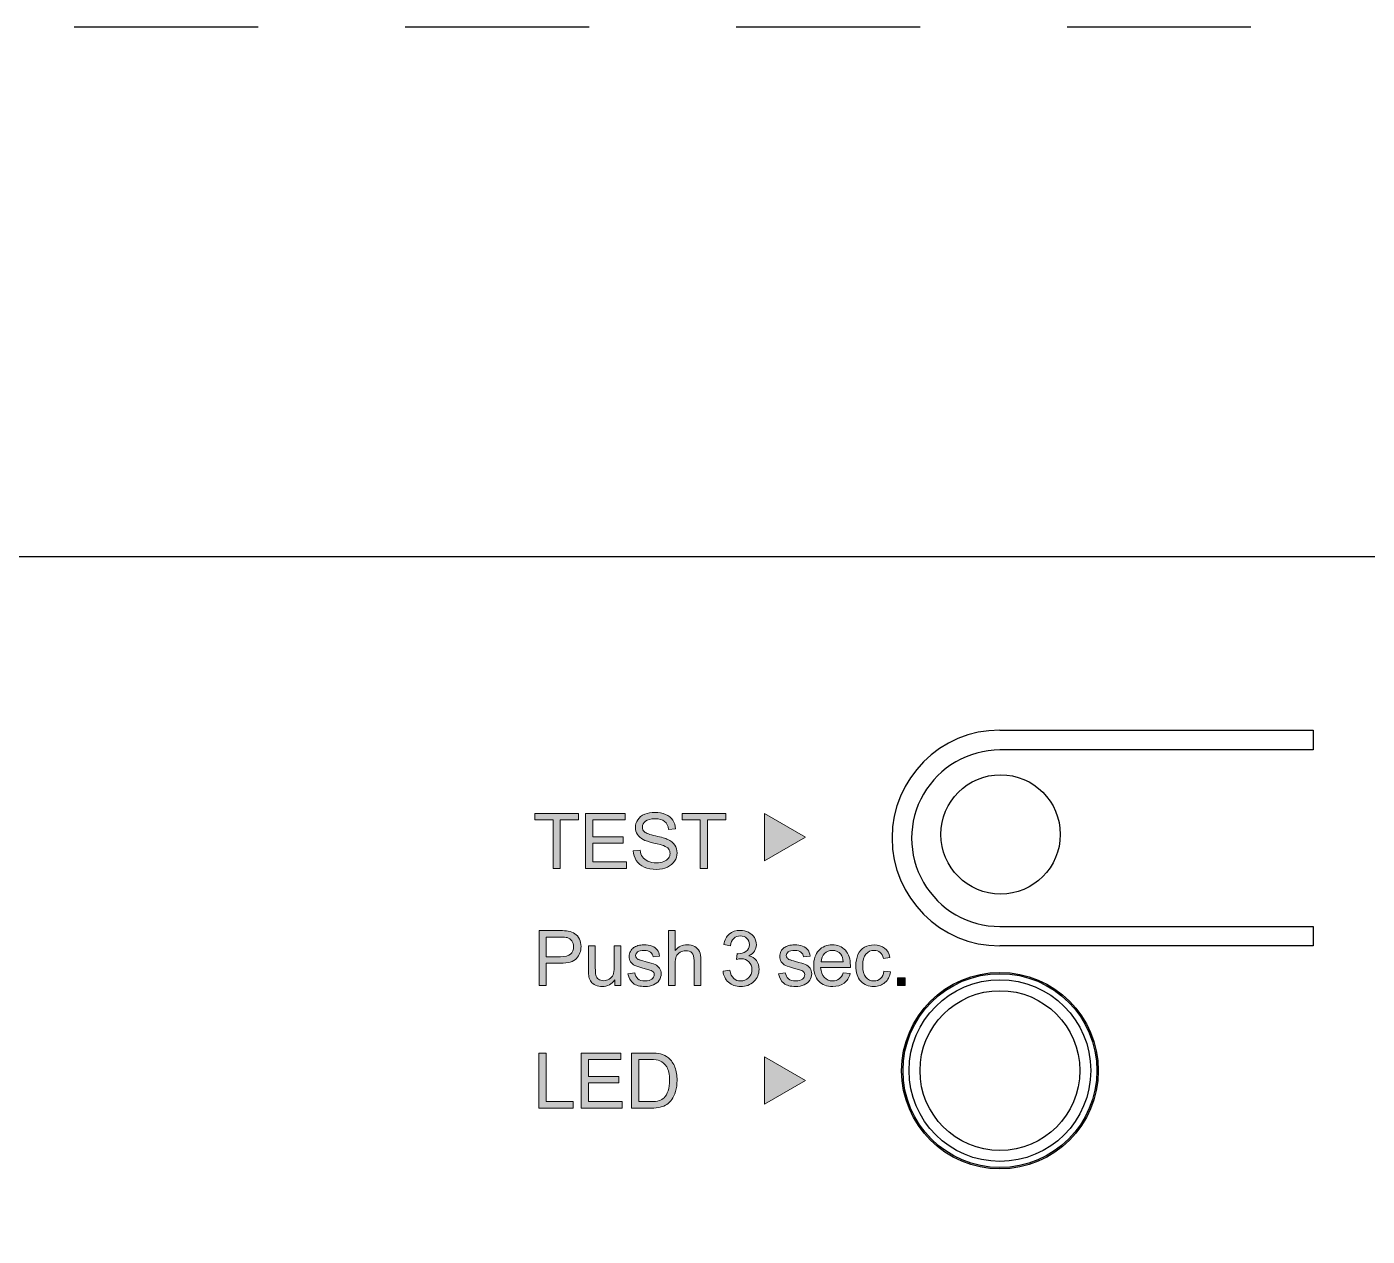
# Model space of a CAD drawing. Header units: millimetres. Extents: x -559267 to 14075, y 0 to 209897.
# Drawn here: x 922.48 to 936.15, y 142.46 to 154.8 of the extents above; entities that cross this region are included whole.
import ezdxf
from ezdxf.enums import TextEntityAlignment as Align

# ---------------------------------------------------------------- set-up
doc = ezdxf.new("R2010")
doc.units = ezdxf.units.MM
doc.linetypes.add('JIS_02_0.7', pattern=[1.35, 0.75, -0.6])
doc.layers.add('Enclosure', color=7, linetype='Continuous')
doc.layers.add('Serigraph', color=7, linetype='Continuous')
doc.layers.add('Таблицы', color=7, linetype='Continuous', lineweight=13)
doc.styles.get("Standard").update_dxf_attribs({"font": 'arial.ttf'})
doc.styles.add('Unecom', font='GOST2304A_0.ttf', dxfattribs={"height": 2.5})

# ---------------------------------------------------------------- blocks, each defined once
blk = doc.blocks.new('Dali Draiver1')
at = {"layer": 'Serigraph'}
h = blk.add_hatch(color=256, dxfattribs=at)
h.dxf.hatch_style = 2
h.paths.add_polyline_path([(28.778, 35.675), (28.778, 37.012), (28.279, 37.012), (28.279, 37.19), (29.48, 37.19), (29.48, 37.012), (28.978, 37.012), (28.978, 35.675)])
h = blk.add_hatch(color=256, dxfattribs=at)
h.dxf.hatch_style = 2
h.paths.add_polyline_path([(29.669, 35.675), (29.669, 37.19), (30.764, 37.19), (30.764, 37.012), (29.869, 37.012), (29.869, 36.548), (30.707, 36.548), (30.707, 36.37), (29.869, 36.37), (29.869, 35.854), (30.799, 35.854), (30.799, 35.675)])
h = blk.add_hatch(color=256, dxfattribs=at)
h.dxf.hatch_style = 2
edge = h.paths.add_edge_path()
edge.add_spline(control_points=[(30.987, 36.162), (30.987, 36.162), (31.176, 36.179), (31.176, 36.179), (31.185, 36.103), (31.206, 36.041), (31.238, 35.992), (31.271, 35.943), (31.322, 35.904), (31.391, 35.874), (31.46, 35.844), (31.537, 35.829), (31.623, 35.829), (31.7, 35.829), (31.767, 35.841), (31.826, 35.863), (31.884, 35.886), (31.928, 35.917), (31.957, 35.957), (31.985, 35.997), (31.999, 36.04), (31.999, 36.087), (31.999, 36.134), (31.986, 36.176), (31.958, 36.211), (31.931, 36.247), (31.885, 36.276), (31.822, 36.301), (31.781, 36.316), (31.691, 36.341), (31.552, 36.374), (31.413, 36.408), (31.315, 36.439), (31.259, 36.469), (31.187, 36.507), (31.133, 36.554), (31.098, 36.61), (31.062, 36.666), (31.045, 36.729), (31.045, 36.799), (31.045, 36.875), (31.066, 36.947), (31.11, 37.013), (31.153, 37.08), (31.216, 37.13), (31.3, 37.165), (31.383, 37.199), (31.476, 37.216), (31.578, 37.216), (31.69, 37.216), (31.789, 37.198), (31.875, 37.162), (31.961, 37.126), (32.027, 37.073), (32.073, 37.002), (32.119, 36.932), (32.144, 36.852), (32.147, 36.764), (32.147, 36.764), (31.955, 36.749), (31.955, 36.749), (31.945, 36.845), (31.91, 36.917), (31.85, 36.966), (31.791, 37.015), (31.703, 37.04), (31.586, 37.04), (31.465, 37.04), (31.377, 37.017), (31.321, 36.973), (31.266, 36.928), (31.238, 36.875), (31.238, 36.812), (31.238, 36.758), (31.257, 36.713), (31.297, 36.678), (31.335, 36.643), (31.436, 36.607), (31.599, 36.57), (31.762, 36.533), (31.874, 36.501), (31.934, 36.473), (32.023, 36.432), (32.088, 36.381), (32.13, 36.319), (32.172, 36.256), (32.193, 36.184), (32.193, 36.103), (32.193, 36.023), (32.17, 35.947), (32.124, 35.875), (32.077, 35.804), (32.011, 35.748), (31.925, 35.709), (31.838, 35.669), (31.741, 35.649), (31.633, 35.649), (31.495, 35.649), (31.381, 35.669), (31.288, 35.709), (31.195, 35.749), (31.123, 35.809), (31.07, 35.89), (31.017, 35.97), (30.989, 36.061), (30.987, 36.162)], knot_values=[0, 0, 0, 0, 1, 1, 1, 2, 2, 2, 3, 3, 3, 4, 4, 4, 5, 5, 5, 6, 6, 6, 7, 7, 7, 8, 8, 8, 9, 9, 9, 10, 10, 10, 11, 11, 11, 12, 12, 12, 13, 13, 13, 14, 14, 14, 15, 15, 15, 16, 16, 16, 17, 17, 17, 18, 18, 18, 19, 19, 19, 20, 20, 20, 21, 21, 21, 22, 22, 22, 23, 23, 23, 24, 24, 24, 25, 25, 25, 26, 26, 26, 27, 27, 27, 28, 28, 28, 29, 29, 29, 30, 30, 30, 31, 31, 31, 32, 32, 32, 33, 33, 33, 34, 34, 34, 35, 35, 35, 35], degree=3, periodic=0)
h = blk.add_hatch(color=256, dxfattribs=at)
h.dxf.hatch_style = 2
h.paths.add_polyline_path([(32.831, 35.675), (32.831, 37.012), (32.332, 37.012), (32.332, 37.19), (33.533, 37.19), (33.533, 37.012), (33.032, 37.012), (33.032, 35.675)])
for points in [[(34.598, 37.183), (35.727, 36.531), (34.598, 35.879)], [(34.598, 30.483), (35.727, 29.832), (34.598, 29.18)]]:
    blk.add_hatch(color=256, dxfattribs=at).paths.add_polyline_path(points)
h = blk.add_hatch(color=256, dxfattribs=at)
h.dxf.hatch_style = 2
edge = h.paths.add_edge_path()
edge.add_spline(control_points=[(28.393, 32.448), (28.393, 32.448), (28.393, 33.963), (28.393, 33.963), (28.393, 33.963), (28.964, 33.963), (28.964, 33.963), (29.065, 33.963), (29.142, 33.958), (29.195, 33.948), (29.269, 33.936), (29.332, 33.912), (29.382, 33.877), (29.432, 33.843), (29.473, 33.794), (29.504, 33.731), (29.534, 33.669), (29.549, 33.6), (29.549, 33.525), (29.549, 33.396), (29.508, 33.287), (29.426, 33.197), (29.344, 33.108), (29.196, 33.064), (28.982, 33.064), (28.982, 33.064), (28.593, 33.064), (28.593, 33.064), (28.593, 33.064), (28.593, 32.448), (28.593, 32.448), (28.593, 32.448), (28.393, 32.448), (28.393, 32.448)], knot_values=[0, 0, 0, 0, 1, 1, 1, 2, 2, 2, 3, 3, 3, 4, 4, 4, 5, 5, 5, 6, 6, 6, 7, 7, 7, 8, 8, 8, 9, 9, 9, 10, 10, 10, 11, 11, 11, 11], degree=3, periodic=0)
edge = h.paths.add_edge_path()
edge.add_spline(control_points=[(28.593, 33.243), (28.593, 33.243), (28.985, 33.243), (28.985, 33.243), (29.115, 33.243), (29.207, 33.267), (29.261, 33.315), (29.315, 33.363), (29.343, 33.431), (29.343, 33.518), (29.343, 33.582), (29.326, 33.636), (29.295, 33.681), (29.262, 33.726), (29.22, 33.756), (29.168, 33.771), (29.134, 33.78), (29.072, 33.784), (28.981, 33.784), (28.981, 33.784), (28.593, 33.784), (28.593, 33.784), (28.593, 33.784), (28.593, 33.243), (28.593, 33.243)], knot_values=[0, 0, 0, 0, 1, 1, 1, 2, 2, 2, 3, 3, 3, 4, 4, 4, 5, 5, 5, 6, 6, 6, 7, 7, 7, 8, 8, 8, 8], degree=3, periodic=0)
h = blk.add_hatch(color=256, dxfattribs=at)
h.dxf.hatch_style = 2
edge = h.paths.add_edge_path()
edge.add_spline(control_points=[(31.953, 32.448), (31.953, 32.448), (31.953, 33.963), (31.953, 33.963), (31.953, 33.963), (32.139, 33.963), (32.139, 33.963), (32.139, 33.963), (32.139, 33.419), (32.139, 33.419), (32.226, 33.52), (32.335, 33.57), (32.468, 33.57), (32.549, 33.57), (32.62, 33.554), (32.68, 33.522), (32.739, 33.49), (32.782, 33.446), (32.808, 33.389), (32.834, 33.333), (32.847, 33.251), (32.847, 33.143), (32.847, 33.143), (32.847, 32.448), (32.847, 32.448), (32.847, 32.448), (32.661, 32.448), (32.661, 32.448), (32.661, 32.448), (32.661, 33.143), (32.661, 33.143), (32.661, 33.236), (32.641, 33.304), (32.6, 33.346), (32.56, 33.389), (32.503, 33.41), (32.429, 33.41), (32.374, 33.41), (32.323, 33.395), (32.274, 33.367), (32.225, 33.338), (32.191, 33.3), (32.17, 33.251), (32.149, 33.202), (32.139, 33.134), (32.139, 33.048), (32.139, 33.048), (32.139, 32.448), (32.139, 32.448), (32.139, 32.448), (31.953, 32.448), (31.953, 32.448)], knot_values=[0, 0, 0, 0, 1, 1, 1, 2, 2, 2, 3, 3, 3, 4, 4, 4, 5, 5, 5, 6, 6, 6, 7, 7, 7, 8, 8, 8, 9, 9, 9, 10, 10, 10, 11, 11, 11, 12, 12, 12, 13, 13, 13, 14, 14, 14, 15, 15, 15, 16, 16, 16, 17, 17, 17, 17], degree=3, periodic=0)
h = blk.add_hatch(color=256, dxfattribs=at)
h.dxf.hatch_style = 2
edge = h.paths.add_edge_path()
edge.add_spline(control_points=[(33.456, 32.848), (33.456, 32.848), (33.642, 32.873), (33.642, 32.873), (33.663, 32.767), (33.699, 32.691), (33.751, 32.645), (33.802, 32.598), (33.865, 32.575), (33.938, 32.575), (34.026, 32.575), (34.1, 32.605), (34.16, 32.666), (34.22, 32.726), (34.251, 32.802), (34.251, 32.891), (34.251, 32.977), (34.223, 33.047), (34.167, 33.102), (34.111, 33.158), (34.04, 33.186), (33.954, 33.186), (33.919, 33.186), (33.875, 33.179), (33.823, 33.165), (33.823, 33.165), (33.843, 33.328), (33.843, 33.328), (33.856, 33.327), (33.866, 33.326), (33.873, 33.326), (33.953, 33.326), (34.024, 33.347), (34.087, 33.388), (34.151, 33.43), (34.182, 33.493), (34.182, 33.579), (34.182, 33.648), (34.159, 33.704), (34.113, 33.749), (34.067, 33.794), (34.007, 33.816), (33.934, 33.816), (33.862, 33.816), (33.802, 33.793), (33.753, 33.748), (33.705, 33.702), (33.674, 33.634), (33.66, 33.543), (33.66, 33.543), (33.474, 33.576), (33.474, 33.576), (33.497, 33.701), (33.549, 33.798), (33.629, 33.866), (33.71, 33.935), (33.81, 33.969), (33.93, 33.969), (34.013, 33.969), (34.089, 33.951), (34.159, 33.916), (34.228, 33.88), (34.281, 33.832), (34.318, 33.771), (34.355, 33.709), (34.374, 33.644), (34.374, 33.575), (34.374, 33.51), (34.356, 33.45), (34.321, 33.397), (34.286, 33.343), (34.234, 33.3), (34.165, 33.268), (34.254, 33.248), (34.324, 33.205), (34.374, 33.14), (34.423, 33.075), (34.448, 32.993), (34.448, 32.895), (34.448, 32.763), (34.4, 32.651), (34.303, 32.559), (34.207, 32.467), (34.085, 32.421), (33.937, 32.421), (33.804, 32.421), (33.694, 32.46), (33.606, 32.54), (33.518, 32.619), (33.468, 32.722), (33.456, 32.848)], knot_values=[0, 0, 0, 0, 1, 1, 1, 2, 2, 2, 3, 3, 3, 4, 4, 4, 5, 5, 5, 6, 6, 6, 7, 7, 7, 8, 8, 8, 9, 9, 9, 10, 10, 10, 11, 11, 11, 12, 12, 12, 13, 13, 13, 14, 14, 14, 15, 15, 15, 16, 16, 16, 17, 17, 17, 18, 18, 18, 19, 19, 19, 20, 20, 20, 21, 21, 21, 22, 22, 22, 23, 23, 23, 24, 24, 24, 25, 25, 25, 26, 26, 26, 27, 27, 27, 28, 28, 28, 29, 29, 29, 30, 30, 30, 30], degree=3, periodic=0)
h = blk.add_hatch(color=256, dxfattribs=at)
h.dxf.hatch_style = 2
edge = h.paths.add_edge_path()
edge.add_spline(control_points=[(30.841, 32.775), (30.841, 32.775), (31.025, 32.804), (31.025, 32.804), (31.036, 32.731), (31.064, 32.674), (31.112, 32.635), (31.159, 32.596), (31.225, 32.576), (31.309, 32.576), (31.395, 32.576), (31.458, 32.593), (31.5, 32.628), (31.541, 32.663), (31.562, 32.704), (31.562, 32.751), (31.562, 32.793), (31.543, 32.826), (31.507, 32.85), (31.481, 32.866), (31.418, 32.887), (31.317, 32.913), (31.18, 32.947), (31.086, 32.977), (31.033, 33.002), (30.98, 33.027), (30.94, 33.062), (30.913, 33.106), (30.886, 33.151), (30.872, 33.2), (30.872, 33.254), (30.872, 33.303), (30.883, 33.348), (30.906, 33.39), (30.928, 33.431), (30.959, 33.466), (30.997, 33.494), (31.026, 33.515), (31.066, 33.533), (31.116, 33.548), (31.165, 33.563), (31.219, 33.57), (31.276, 33.57), (31.362, 33.57), (31.438, 33.558), (31.503, 33.533), (31.569, 33.508), (31.616, 33.474), (31.647, 33.432), (31.678, 33.39), (31.7, 33.333), (31.711, 33.262), (31.711, 33.262), (31.53, 33.237), (31.53, 33.237), (31.521, 33.294), (31.497, 33.338), (31.458, 33.37), (31.418, 33.401), (31.362, 33.417), (31.29, 33.417), (31.204, 33.417), (31.143, 33.403), (31.107, 33.375), (31.07, 33.347), (31.052, 33.313), (31.052, 33.276), (31.052, 33.251), (31.06, 33.23), (31.075, 33.21), (31.09, 33.19), (31.114, 33.174), (31.146, 33.161), (31.165, 33.154), (31.22, 33.138), (31.31, 33.113), (31.442, 33.078), (31.534, 33.049), (31.586, 33.027), (31.638, 33.004), (31.679, 32.972), (31.708, 32.929), (31.738, 32.887), (31.753, 32.834), (31.753, 32.77), (31.753, 32.708), (31.735, 32.65), (31.699, 32.595), (31.662, 32.54), (31.61, 32.498), (31.542, 32.468), (31.474, 32.438), (31.397, 32.423), (31.31, 32.423), (31.168, 32.423), (31.059, 32.453), (30.984, 32.512), (30.909, 32.571), (30.862, 32.659), (30.841, 32.775)], knot_values=[0, 0, 0, 0, 1, 1, 1, 2, 2, 2, 3, 3, 3, 4, 4, 4, 5, 5, 5, 6, 6, 6, 7, 7, 7, 8, 8, 8, 9, 9, 9, 10, 10, 10, 11, 11, 11, 12, 12, 12, 13, 13, 13, 14, 14, 14, 15, 15, 15, 16, 16, 16, 17, 17, 17, 18, 18, 18, 19, 19, 19, 20, 20, 20, 21, 21, 21, 22, 22, 22, 23, 23, 23, 24, 24, 24, 25, 25, 25, 26, 26, 26, 27, 27, 27, 28, 28, 28, 29, 29, 29, 30, 30, 30, 31, 31, 31, 32, 32, 32, 33, 33, 33, 33], degree=3, periodic=0)
h = blk.add_hatch(color=256, dxfattribs=at)
h.dxf.hatch_style = 2
edge = h.paths.add_edge_path()
edge.add_spline(control_points=[(34.986, 32.775), (34.986, 32.775), (35.17, 32.804), (35.17, 32.804), (35.18, 32.731), (35.209, 32.674), (35.256, 32.635), (35.303, 32.596), (35.369, 32.576), (35.454, 32.576), (35.539, 32.576), (35.603, 32.593), (35.644, 32.628), (35.685, 32.663), (35.706, 32.704), (35.706, 32.751), (35.706, 32.793), (35.688, 32.826), (35.651, 32.85), (35.626, 32.866), (35.562, 32.887), (35.461, 32.913), (35.325, 32.947), (35.23, 32.977), (35.178, 33.002), (35.125, 33.027), (35.085, 33.062), (35.058, 33.106), (35.03, 33.151), (35.017, 33.2), (35.017, 33.254), (35.017, 33.303), (35.028, 33.348), (35.05, 33.39), (35.073, 33.431), (35.103, 33.466), (35.142, 33.494), (35.171, 33.515), (35.21, 33.533), (35.26, 33.548), (35.31, 33.563), (35.364, 33.57), (35.421, 33.57), (35.507, 33.57), (35.583, 33.558), (35.648, 33.533), (35.713, 33.508), (35.761, 33.474), (35.792, 33.432), (35.823, 33.39), (35.844, 33.333), (35.856, 33.262), (35.856, 33.262), (35.674, 33.237), (35.674, 33.237), (35.666, 33.294), (35.642, 33.338), (35.602, 33.37), (35.562, 33.401), (35.507, 33.417), (35.434, 33.417), (35.349, 33.417), (35.288, 33.403), (35.251, 33.375), (35.215, 33.347), (35.197, 33.313), (35.197, 33.276), (35.197, 33.251), (35.204, 33.23), (35.219, 33.21), (35.234, 33.19), (35.258, 33.174), (35.291, 33.161), (35.309, 33.154), (35.364, 33.138), (35.455, 33.113), (35.587, 33.078), (35.678, 33.049), (35.73, 33.027), (35.782, 33.004), (35.823, 32.972), (35.853, 32.929), (35.882, 32.887), (35.897, 32.834), (35.897, 32.77), (35.897, 32.708), (35.879, 32.65), (35.843, 32.595), (35.807, 32.54), (35.755, 32.498), (35.686, 32.468), (35.618, 32.438), (35.541, 32.423), (35.455, 32.423), (35.312, 32.423), (35.203, 32.453), (35.129, 32.512), (35.054, 32.571), (35.006, 32.659), (34.986, 32.775)], knot_values=[0, 0, 0, 0, 1, 1, 1, 2, 2, 2, 3, 3, 3, 4, 4, 4, 5, 5, 5, 6, 6, 6, 7, 7, 7, 8, 8, 8, 9, 9, 9, 10, 10, 10, 11, 11, 11, 12, 12, 12, 13, 13, 13, 14, 14, 14, 15, 15, 15, 16, 16, 16, 17, 17, 17, 18, 18, 18, 19, 19, 19, 20, 20, 20, 21, 21, 21, 22, 22, 22, 23, 23, 23, 24, 24, 24, 25, 25, 25, 26, 26, 26, 27, 27, 27, 28, 28, 28, 29, 29, 29, 30, 30, 30, 31, 31, 31, 32, 32, 32, 33, 33, 33, 33], degree=3, periodic=0)
h = blk.add_hatch(color=256, dxfattribs=at)
h.dxf.hatch_style = 2
edge = h.paths.add_edge_path()
edge.add_spline(control_points=[(36.764, 32.801), (36.764, 32.801), (36.956, 32.777), (36.956, 32.777), (36.926, 32.665), (36.87, 32.578), (36.788, 32.516), (36.706, 32.454), (36.601, 32.423), (36.474, 32.423), (36.313, 32.423), (36.186, 32.472), (36.092, 32.571), (35.998, 32.67), (35.951, 32.809), (35.951, 32.987), (35.951, 33.172), (35.998, 33.315), (36.093, 33.417), (36.188, 33.519), (36.312, 33.57), (36.463, 33.57), (36.61, 33.57), (36.73, 33.52), (36.823, 33.42), (36.916, 33.32), (36.962, 33.18), (36.962, 32.999), (36.962, 32.988), (36.962, 32.971), (36.961, 32.949), (36.961, 32.949), (36.143, 32.949), (36.143, 32.949), (36.15, 32.828), (36.184, 32.736), (36.245, 32.672), (36.307, 32.608), (36.383, 32.576), (36.475, 32.576), (36.543, 32.576), (36.601, 32.594), (36.649, 32.63), (36.698, 32.665), (36.736, 32.723), (36.764, 32.801)], knot_values=[0, 0, 0, 0, 1, 1, 1, 2, 2, 2, 3, 3, 3, 4, 4, 4, 5, 5, 5, 6, 6, 6, 7, 7, 7, 8, 8, 8, 9, 9, 9, 10, 10, 10, 11, 11, 11, 12, 12, 12, 13, 13, 13, 14, 14, 14, 15, 15, 15, 15], degree=3, periodic=0)
edge = h.paths.add_edge_path()
edge.add_spline(control_points=[(36.153, 33.102), (36.153, 33.102), (36.766, 33.102), (36.766, 33.102), (36.758, 33.194), (36.734, 33.264), (36.696, 33.31), (36.637, 33.381), (36.56, 33.417), (36.465, 33.417), (36.38, 33.417), (36.308, 33.389), (36.25, 33.331), (36.191, 33.274), (36.159, 33.198), (36.153, 33.102)], knot_values=[0, 0, 0, 0, 1, 1, 1, 2, 2, 2, 3, 3, 3, 4, 4, 4, 5, 5, 5, 5], degree=3, periodic=0)
h = blk.add_hatch(color=256, dxfattribs=at)
h.dxf.hatch_style = 2
edge = h.paths.add_edge_path()
edge.add_spline(control_points=[(37.885, 32.85), (37.885, 32.85), (38.068, 32.826), (38.068, 32.826), (38.048, 32.7), (37.996, 32.601), (37.914, 32.53), (37.832, 32.459), (37.731, 32.423), (37.611, 32.423), (37.461, 32.423), (37.34, 32.472), (37.249, 32.57), (37.157, 32.668), (37.112, 32.809), (37.112, 32.992), (37.112, 33.111), (37.131, 33.215), (37.171, 33.303), (37.21, 33.392), (37.269, 33.459), (37.35, 33.503), (37.43, 33.548), (37.518, 33.57), (37.612, 33.57), (37.731, 33.57), (37.829, 33.54), (37.904, 33.48), (37.98, 33.419), (38.029, 33.334), (38.05, 33.223), (38.05, 33.223), (37.869, 33.195), (37.869, 33.195), (37.852, 33.269), (37.821, 33.324), (37.778, 33.361), (37.734, 33.399), (37.681, 33.417), (37.619, 33.417), (37.525, 33.417), (37.449, 33.383), (37.391, 33.317), (37.332, 33.249), (37.303, 33.143), (37.303, 32.998), (37.303, 32.85), (37.331, 32.743), (37.388, 32.676), (37.444, 32.609), (37.518, 32.576), (37.609, 32.576), (37.682, 32.576), (37.743, 32.598), (37.792, 32.643), (37.841, 32.688), (37.872, 32.757), (37.885, 32.85)], knot_values=[0, 0, 0, 0, 1, 1, 1, 2, 2, 2, 3, 3, 3, 4, 4, 4, 5, 5, 5, 6, 6, 6, 7, 7, 7, 8, 8, 8, 9, 9, 9, 10, 10, 10, 11, 11, 11, 12, 12, 12, 13, 13, 13, 14, 14, 14, 15, 15, 15, 16, 16, 16, 17, 17, 17, 18, 18, 18, 19, 19, 19, 19], degree=3, periodic=0)
h = blk.add_hatch(color=256, dxfattribs=at)
h.dxf.hatch_style = 2
edge = h.paths.add_edge_path()
edge.add_spline(control_points=[(30.479, 32.448), (30.479, 32.448), (30.479, 32.609), (30.479, 32.609), (30.394, 32.485), (30.278, 32.423), (30.131, 32.423), (30.066, 32.423), (30.005, 32.435), (29.95, 32.46), (29.893, 32.485), (29.851, 32.516), (29.824, 32.554), (29.797, 32.591), (29.778, 32.637), (29.767, 32.692), (29.759, 32.728), (29.756, 32.786), (29.756, 32.865), (29.756, 32.865), (29.756, 33.545), (29.756, 33.545), (29.756, 33.545), (29.942, 33.545), (29.942, 33.545), (29.942, 33.545), (29.942, 32.937), (29.942, 32.937), (29.942, 32.839), (29.946, 32.774), (29.953, 32.74), (29.965, 32.691), (29.99, 32.653), (30.028, 32.625), (30.065, 32.597), (30.112, 32.583), (30.168, 32.583), (30.224, 32.583), (30.276, 32.597), (30.325, 32.626), (30.374, 32.654), (30.409, 32.693), (30.429, 32.743), (30.449, 32.792), (30.46, 32.864), (30.46, 32.957), (30.46, 32.957), (30.46, 33.545), (30.46, 33.545), (30.46, 33.545), (30.646, 33.545), (30.646, 33.545), (30.646, 33.545), (30.646, 32.448), (30.646, 32.448), (30.646, 32.448), (30.479, 32.448), (30.479, 32.448)], knot_values=[0, 0, 0, 0, 1, 1, 1, 2, 2, 2, 3, 3, 3, 4, 4, 4, 5, 5, 5, 6, 6, 6, 7, 7, 7, 8, 8, 8, 9, 9, 9, 10, 10, 10, 11, 11, 11, 12, 12, 12, 13, 13, 13, 14, 14, 14, 15, 15, 15, 16, 16, 16, 17, 17, 17, 18, 18, 18, 19, 19, 19, 19], degree=3, periodic=0)
h = blk.add_hatch(color=256, dxfattribs=at)
h.dxf.hatch_style = 2
h.paths.add_polyline_path([(38.259, 32.448), (38.259, 32.66), (38.47, 32.66), (38.47, 32.448)])
h = blk.add_hatch(color=256, dxfattribs=at)
h.dxf.hatch_style = 2
h.paths.add_polyline_path([(28.384, 29.075), (28.384, 30.59), (28.585, 30.59), (28.585, 29.254), (29.331, 29.254), (29.331, 29.075)])
h = blk.add_hatch(color=256, dxfattribs=at)
h.dxf.hatch_style = 2
h.paths.add_polyline_path([(29.553, 29.075), (29.553, 30.59), (30.648, 30.59), (30.648, 30.412), (29.753, 30.412), (29.753, 29.947), (30.591, 29.947), (30.591, 29.77), (29.753, 29.77), (29.753, 29.254), (30.683, 29.254), (30.683, 29.075)])
h = blk.add_hatch(color=256, dxfattribs=at)
h.dxf.hatch_style = 2
edge = h.paths.add_edge_path()
edge.add_spline(control_points=[(30.939, 29.075), (30.939, 29.075), (30.939, 30.59), (30.939, 30.59), (30.939, 30.59), (31.461, 30.59), (31.461, 30.59), (31.579, 30.59), (31.669, 30.583), (31.731, 30.569), (31.818, 30.549), (31.892, 30.512), (31.953, 30.46), (32.033, 30.393), (32.093, 30.306), (32.132, 30.201), (32.172, 30.096), (32.192, 29.976), (32.192, 29.841), (32.192, 29.726), (32.178, 29.624), (32.151, 29.535), (32.125, 29.446), (32.09, 29.373), (32.048, 29.314), (32.006, 29.256), (31.96, 29.21), (31.91, 29.177), (31.86, 29.144), (31.8, 29.118), (31.729, 29.101), (31.659, 29.084), (31.577, 29.075), (31.486, 29.075), (31.486, 29.075), (30.939, 29.075), (30.939, 29.075)], knot_values=[0, 0, 0, 0, 1, 1, 1, 2, 2, 2, 3, 3, 3, 4, 4, 4, 5, 5, 5, 6, 6, 6, 7, 7, 7, 8, 8, 8, 9, 9, 9, 10, 10, 10, 11, 11, 11, 12, 12, 12, 12], degree=3, periodic=0)
edge = h.paths.add_edge_path()
edge.add_spline(control_points=[(31.14, 29.254), (31.14, 29.254), (31.463, 29.254), (31.463, 29.254), (31.563, 29.254), (31.642, 29.263), (31.698, 29.282), (31.755, 29.3), (31.8, 29.327), (31.834, 29.36), (31.882, 29.408), (31.919, 29.472), (31.945, 29.552), (31.972, 29.632), (31.985, 29.73), (31.985, 29.844), (31.985, 30.003), (31.959, 30.124), (31.907, 30.209), (31.855, 30.295), (31.792, 30.352), (31.717, 30.38), (31.664, 30.401), (31.577, 30.412), (31.458, 30.412), (31.458, 30.412), (31.14, 30.412), (31.14, 30.412), (31.14, 30.412), (31.14, 29.254), (31.14, 29.254)], knot_values=[0, 0, 0, 0, 1, 1, 1, 2, 2, 2, 3, 3, 3, 4, 4, 4, 5, 5, 5, 6, 6, 6, 7, 7, 7, 8, 8, 8, 9, 9, 9, 10, 10, 10, 10], degree=3, periodic=0)
at = {"layer": 'Enclosure'}
blk.add_line((72.3, 44.253), (-72.3, 44.253), dxfattribs=at)
at = {"layer": 'Enclosure', "color": 7, "linetype": 'Continuous'}
for p, q in [((41.078, 39.482), (49.702, 39.482)), ((49.702, 39.482), (49.701, 38.935)), ((49.701, 38.935), (41.078, 38.935)), ((41.078, 34.075), (49.695, 34.075)), ((49.695, 34.075), (49.695, 33.541)), ((49.695, 33.541), (41.078, 33.541))]:
    blk.add_line(p, q, dxfattribs=at)
for centre, radius in [((41.095, 36.61), 1.643), ((41.078, 30.106), 2.706), ((41.078, 30.108), 2.668), ((41.078, 30.108), 2.5), ((41.078, 30.108), 2.2)]:
    blk.add_circle(centre, radius, dxfattribs=at)
for centre, radius, start, end in [((41.078, 36.512), 2.97, 90.0068, 269.9932), ((41.078, 36.505), 2.43, 89.9945, 270.0055)]:
    blk.add_arc(centre, radius, start, end, dxfattribs=at)
at = {"layer": 'Serigraph', "lineweight": 0}
for p, q in [((28.279, 37.012), (28.279, 37.19)), ((28.279, 37.19), (29.48, 37.19)), ((28.778, 37.012), (28.279, 37.012)), ((28.778, 35.675), (28.778, 37.012)), ((29.48, 37.012), (28.978, 37.012)), ((28.978, 37.012), (28.978, 35.675)), ((29.48, 37.19), (29.48, 37.012)), ((29.669, 35.675), (29.669, 37.19)), ((29.669, 37.19), (30.764, 37.19)), ((30.764, 37.012), (29.869, 37.012)), ((29.869, 37.012), (29.869, 36.548)), ((30.764, 37.19), (30.764, 37.012)), ((32.332, 37.012), (32.332, 37.19)), ((32.332, 37.19), (33.533, 37.19)), ((32.831, 37.012), (32.332, 37.012)), ((32.831, 35.675), (32.831, 37.012)), ((33.533, 37.012), (33.032, 37.012)), ((33.032, 37.012), (33.032, 35.675)), ((33.533, 37.19), (33.533, 37.012)), ((34.598, 37.183), (35.727, 36.531)), ((34.598, 35.879), (34.598, 37.183)), ((29.869, 36.548), (30.707, 36.548)), ((30.707, 36.548), (30.707, 36.37)), ((35.727, 36.531), (34.598, 35.879)), ((30.707, 36.37), (29.869, 36.37)), ((29.869, 36.37), (29.869, 35.854)), ((29.869, 35.854), (30.799, 35.854)), ((30.799, 35.854), (30.799, 35.675)), ((28.978, 35.675), (28.778, 35.675)), ((30.799, 35.675), (29.669, 35.675)), ((33.032, 35.675), (32.831, 35.675)), ((38.259, 32.448), (38.259, 32.66)), ((38.259, 32.66), (38.47, 32.66)), ((38.47, 32.66), (38.47, 32.448)), ((38.47, 32.448), (38.259, 32.448)), ((28.384, 29.075), (28.384, 30.59)), ((28.384, 30.59), (28.585, 30.59)), ((28.585, 30.59), (28.585, 29.254)), ((29.553, 29.075), (29.553, 30.59)), ((29.553, 30.59), (30.648, 30.59)), ((30.648, 30.412), (29.753, 30.412)), ((29.753, 30.412), (29.753, 29.947)), ((30.648, 30.59), (30.648, 30.412)), ((34.598, 30.483), (35.727, 29.832)), ((34.598, 29.18), (34.598, 30.483)), ((29.753, 29.947), (30.591, 29.947)), ((30.591, 29.947), (30.591, 29.77)), ((30.591, 29.77), (29.753, 29.77)), ((29.753, 29.77), (29.753, 29.254)), ((35.727, 29.832), (34.598, 29.18)), ((28.585, 29.254), (29.331, 29.254)), ((29.331, 29.254), (29.331, 29.075)), ((29.753, 29.254), (30.683, 29.254)), ((30.683, 29.254), (30.683, 29.075)), ((29.331, 29.075), (28.384, 29.075)), ((30.683, 29.075), (29.553, 29.075))]:
    blk.add_line(p, q, dxfattribs=at)
for points, knots in [([(31.098, 36.61), (31.062, 36.666), (31.045, 36.729), (31.045, 36.799), (31.045, 36.875), (31.066, 36.947), (31.11, 37.013)], [12, 12, 12, 12, 13, 13, 13, 14, 14, 14, 14]), ([(31.321, 36.973), (31.266, 36.928), (31.238, 36.875), (31.238, 36.812), (31.238, 36.758), (31.257, 36.713), (31.297, 36.678)], [23, 23, 23, 23, 24, 24, 24, 25, 25, 25, 25]), ([(31.3, 37.165), (31.383, 37.199), (31.476, 37.216), (31.578, 37.216), (31.69, 37.216), (31.789, 37.198), (31.875, 37.162)], [15, 15, 15, 15, 16, 16, 16, 17, 17, 17, 17]), ([(31.85, 36.966), (31.791, 37.015), (31.703, 37.04), (31.586, 37.04), (31.465, 37.04), (31.377, 37.017), (31.321, 36.973)], [21, 21, 21, 21, 22, 22, 22, 23, 23, 23, 23]), ([(31.957, 35.957), (31.985, 35.997), (31.999, 36.04), (31.999, 36.087), (31.999, 36.134), (31.986, 36.176), (31.958, 36.211)], [6, 6, 6, 6, 7, 7, 7, 8, 8, 8, 8]), ([(32.13, 36.319), (32.172, 36.256), (32.193, 36.184), (32.193, 36.103), (32.193, 36.023), (32.17, 35.947), (32.124, 35.875)], [28, 28, 28, 28, 29, 29, 29, 30, 30, 30, 30]), ([(31.391, 35.874), (31.46, 35.844), (31.537, 35.829), (31.623, 35.829), (31.7, 35.829), (31.767, 35.841), (31.826, 35.863)], [3, 3, 3, 3, 4, 4, 4, 5, 5, 5, 5]), ([(31.925, 35.709), (31.838, 35.669), (31.741, 35.649), (31.633, 35.649), (31.495, 35.649), (31.381, 35.669), (31.288, 35.709)], [31, 31, 31, 31, 32, 32, 32, 33, 33, 33, 33]), ([(33.629, 33.866), (33.71, 33.935), (33.81, 33.969), (33.93, 33.969), (34.013, 33.969), (34.089, 33.951), (34.159, 33.916)], [18, 18, 18, 18, 19, 19, 19, 20, 20, 20, 20]), ([(29.261, 33.315), (29.315, 33.363), (29.343, 33.431), (29.343, 33.518), (29.343, 33.582), (29.326, 33.636), (29.295, 33.681)], [2, 2, 2, 2, 3, 3, 3, 4, 4, 4, 4]), ([(29.504, 33.731), (29.534, 33.669), (29.549, 33.6), (29.549, 33.525), (29.549, 33.396), (29.508, 33.287), (29.426, 33.197)], [5, 5, 5, 5, 6, 6, 6, 7, 7, 7, 7]), ([(31.116, 33.548), (31.165, 33.563), (31.219, 33.57), (31.276, 33.57), (31.362, 33.57), (31.438, 33.558), (31.503, 33.533)], [13, 13, 13, 13, 14, 14, 14, 15, 15, 15, 15]), ([(32.139, 33.419), (32.226, 33.52), (32.335, 33.57), (32.468, 33.57), (32.549, 33.57), (32.62, 33.554), (32.68, 33.522)], [3, 3, 3, 3, 4, 4, 4, 5, 5, 5, 5]), ([(34.113, 33.749), (34.067, 33.794), (34.007, 33.816), (33.934, 33.816), (33.862, 33.816), (33.802, 33.793), (33.753, 33.748)], [13, 13, 13, 13, 14, 14, 14, 15, 15, 15, 15]), ([(34.087, 33.388), (34.151, 33.43), (34.182, 33.493), (34.182, 33.579), (34.182, 33.648), (34.159, 33.704), (34.113, 33.749)], [11, 11, 11, 11, 12, 12, 12, 13, 13, 13, 13]), ([(34.318, 33.771), (34.355, 33.709), (34.374, 33.644), (34.374, 33.575), (34.374, 33.51), (34.356, 33.45), (34.321, 33.397), (34.286, 33.343), (34.234, 33.3), (34.165, 33.268)], [21, 21, 21, 21, 22, 22, 22, 23, 23, 23, 24, 24, 24, 24]), ([(35.26, 33.548), (35.31, 33.563), (35.364, 33.57), (35.421, 33.57), (35.507, 33.57), (35.583, 33.558), (35.648, 33.533)], [13, 13, 13, 13, 14, 14, 14, 15, 15, 15, 15]), ([(36.092, 32.571), (35.998, 32.67), (35.951, 32.809), (35.951, 32.987), (35.951, 33.172), (35.998, 33.315), (36.093, 33.417), (36.188, 33.519), (36.312, 33.57), (36.463, 33.57), (36.61, 33.57), (36.73, 33.52), (36.823, 33.42)], [4, 4, 4, 4, 5, 5, 5, 6, 6, 6, 7, 7, 7, 8, 8, 8, 8]), ([(37.35, 33.503), (37.43, 33.548), (37.518, 33.57), (37.612, 33.57), (37.731, 33.57), (37.829, 33.54), (37.904, 33.48)], [7, 7, 7, 7, 8, 8, 8, 9, 9, 9, 9]), ([(30.913, 33.106), (30.886, 33.151), (30.872, 33.2), (30.872, 33.254), (30.872, 33.303), (30.883, 33.348), (30.906, 33.39)], [9, 9, 9, 9, 10, 10, 10, 11, 11, 11, 11]), ([(31.107, 33.375), (31.07, 33.347), (31.052, 33.313), (31.052, 33.276), (31.052, 33.251), (31.06, 33.23), (31.075, 33.21)], [21, 21, 21, 21, 22, 22, 22, 23, 23, 23, 23]), ([(31.458, 33.37), (31.418, 33.401), (31.362, 33.417), (31.29, 33.417), (31.204, 33.417), (31.143, 33.403), (31.107, 33.375)], [19, 19, 19, 19, 20, 20, 20, 21, 21, 21, 21]), ([(32.6, 33.346), (32.56, 33.389), (32.503, 33.41), (32.429, 33.41), (32.374, 33.41), (32.323, 33.395), (32.274, 33.367)], [11, 11, 11, 11, 12, 12, 12, 13, 13, 13, 13]), ([(33.843, 33.328), (33.856, 33.327), (33.866, 33.326), (33.873, 33.326), (33.953, 33.326), (34.024, 33.347), (34.087, 33.388)], [9, 9, 9, 9, 10, 10, 10, 11, 11, 11, 11]), ([(35.058, 33.106), (35.03, 33.151), (35.017, 33.2), (35.017, 33.254), (35.017, 33.303), (35.028, 33.348), (35.05, 33.39)], [9, 9, 9, 9, 10, 10, 10, 11, 11, 11, 11]), ([(35.251, 33.375), (35.215, 33.347), (35.197, 33.313), (35.197, 33.276), (35.197, 33.251), (35.204, 33.23), (35.219, 33.21)], [21, 21, 21, 21, 22, 22, 22, 23, 23, 23, 23]), ([(35.602, 33.37), (35.562, 33.401), (35.507, 33.417), (35.434, 33.417), (35.349, 33.417), (35.288, 33.403), (35.251, 33.375)], [19, 19, 19, 19, 20, 20, 20, 21, 21, 21, 21]), ([(36.696, 33.31), (36.637, 33.381), (36.56, 33.417), (36.465, 33.417), (36.38, 33.417), (36.308, 33.389), (36.25, 33.331)], [2, 2, 2, 2, 3, 3, 3, 4, 4, 4, 4]), ([(36.823, 33.42), (36.916, 33.32), (36.962, 33.18), (36.962, 32.999), (36.962, 32.988), (36.962, 32.971), (36.961, 32.949)], [8, 8, 8, 8, 9, 9, 9, 10, 10, 10, 10]), ([(37.249, 32.57), (37.157, 32.668), (37.112, 32.809), (37.112, 32.992), (37.112, 33.111), (37.131, 33.215), (37.171, 33.303)], [4, 4, 4, 4, 5, 5, 5, 6, 6, 6, 6]), ([(37.391, 33.317), (37.332, 33.249), (37.303, 33.143), (37.303, 32.998), (37.303, 32.85), (37.331, 32.743), (37.388, 32.676)], [14, 14, 14, 14, 15, 15, 15, 16, 16, 16, 16]), ([(37.778, 33.361), (37.734, 33.399), (37.681, 33.417), (37.619, 33.417), (37.525, 33.417), (37.449, 33.383), (37.391, 33.317)], [12, 12, 12, 12, 13, 13, 13, 14, 14, 14, 14]), ([(31.5, 32.628), (31.541, 32.663), (31.562, 32.704), (31.562, 32.751), (31.562, 32.793), (31.543, 32.826), (31.507, 32.85)], [4, 4, 4, 4, 5, 5, 5, 6, 6, 6, 6]), ([(31.708, 32.929), (31.738, 32.887), (31.753, 32.834), (31.753, 32.77), (31.753, 32.708), (31.735, 32.65), (31.699, 32.595)], [27, 27, 27, 27, 28, 28, 28, 29, 29, 29, 29]), ([(34.167, 33.102), (34.111, 33.158), (34.04, 33.186), (33.954, 33.186), (33.919, 33.186), (33.875, 33.179), (33.823, 33.165)], [6, 6, 6, 6, 7, 7, 7, 8, 8, 8, 8]), ([(34.16, 32.666), (34.22, 32.726), (34.251, 32.802), (34.251, 32.891), (34.251, 32.977), (34.223, 33.047), (34.167, 33.102)], [4, 4, 4, 4, 5, 5, 5, 6, 6, 6, 6]), ([(34.374, 33.14), (34.423, 33.075), (34.448, 32.993), (34.448, 32.895), (34.448, 32.763), (34.4, 32.651), (34.303, 32.559)], [25, 25, 25, 25, 26, 26, 26, 27, 27, 27, 27]), ([(35.644, 32.628), (35.685, 32.663), (35.706, 32.704), (35.706, 32.751), (35.706, 32.793), (35.688, 32.826), (35.651, 32.85)], [4, 4, 4, 4, 5, 5, 5, 6, 6, 6, 6]), ([(35.853, 32.929), (35.882, 32.887), (35.897, 32.834), (35.897, 32.77), (35.897, 32.708), (35.879, 32.65), (35.843, 32.595)], [27, 27, 27, 27, 28, 28, 28, 29, 29, 29, 29]), ([(30.479, 32.609), (30.394, 32.485), (30.278, 32.423), (30.131, 32.423), (30.066, 32.423), (30.005, 32.435), (29.95, 32.46)], [1, 1, 1, 1, 2, 2, 2, 3, 3, 3, 3]), ([(30.028, 32.625), (30.065, 32.597), (30.112, 32.583), (30.168, 32.583), (30.224, 32.583), (30.276, 32.597), (30.325, 32.626)], [11, 11, 11, 11, 12, 12, 12, 13, 13, 13, 13]), ([(31.542, 32.468), (31.474, 32.438), (31.397, 32.423), (31.31, 32.423), (31.168, 32.423), (31.059, 32.453), (30.984, 32.512)], [30, 30, 30, 30, 31, 31, 31, 32, 32, 32, 32]), ([(31.112, 32.635), (31.159, 32.596), (31.225, 32.576), (31.309, 32.576), (31.395, 32.576), (31.458, 32.593), (31.5, 32.628)], [2, 2, 2, 2, 3, 3, 3, 4, 4, 4, 4]), ([(34.303, 32.559), (34.207, 32.467), (34.085, 32.421), (33.937, 32.421), (33.804, 32.421), (33.694, 32.46), (33.606, 32.54)], [27, 27, 27, 27, 28, 28, 28, 29, 29, 29, 29]), ([(33.751, 32.645), (33.802, 32.598), (33.865, 32.575), (33.938, 32.575), (34.026, 32.575), (34.1, 32.605), (34.16, 32.666)], [2, 2, 2, 2, 3, 3, 3, 4, 4, 4, 4]), ([(35.686, 32.468), (35.618, 32.438), (35.541, 32.423), (35.455, 32.423), (35.312, 32.423), (35.203, 32.453), (35.129, 32.512)], [30, 30, 30, 30, 31, 31, 31, 32, 32, 32, 32]), ([(35.256, 32.635), (35.303, 32.596), (35.369, 32.576), (35.454, 32.576), (35.539, 32.576), (35.603, 32.593), (35.644, 32.628)], [2, 2, 2, 2, 3, 3, 3, 4, 4, 4, 4]), ([(36.788, 32.516), (36.706, 32.454), (36.601, 32.423), (36.474, 32.423), (36.313, 32.423), (36.186, 32.472), (36.092, 32.571)], [2, 2, 2, 2, 3, 3, 3, 4, 4, 4, 4]), ([(36.245, 32.672), (36.307, 32.608), (36.383, 32.576), (36.475, 32.576), (36.543, 32.576), (36.601, 32.594), (36.649, 32.63), (36.698, 32.665), (36.736, 32.723), (36.764, 32.801)], [12, 12, 12, 12, 13, 13, 13, 14, 14, 14, 15, 15, 15, 15]), ([(37.914, 32.53), (37.832, 32.459), (37.731, 32.423), (37.611, 32.423), (37.461, 32.423), (37.34, 32.472), (37.249, 32.57)], [2, 2, 2, 2, 3, 3, 3, 4, 4, 4, 4]), ([(37.388, 32.676), (37.444, 32.609), (37.518, 32.576), (37.609, 32.576), (37.682, 32.576), (37.743, 32.598), (37.792, 32.643)], [16, 16, 16, 16, 17, 17, 17, 18, 18, 18, 18]), ([(31.945, 29.552), (31.972, 29.632), (31.985, 29.73), (31.985, 29.844), (31.985, 30.003), (31.959, 30.124), (31.907, 30.209)], [4, 4, 4, 4, 5, 5, 5, 6, 6, 6, 6]), ([(32.132, 30.201), (32.172, 30.096), (32.192, 29.976), (32.192, 29.841), (32.192, 29.726), (32.178, 29.624), (32.151, 29.535)], [5, 5, 5, 5, 6, 6, 6, 7, 7, 7, 7])]:
    blk.add_open_spline(points, degree=3, knots=knots, dxfattribs=at)
for points in [[(31.11, 37.013), (31.153, 37.08), (31.216, 37.13), (31.3, 37.165)], [(31.955, 36.749), (31.945, 36.845), (31.91, 36.917), (31.85, 36.966)], [(31.875, 37.162), (31.961, 37.126), (32.027, 37.073), (32.073, 37.002)], [(32.073, 37.002), (32.119, 36.932), (32.144, 36.852), (32.147, 36.764)], [(31.259, 36.469), (31.187, 36.507), (31.133, 36.554), (31.098, 36.61)], [(31.297, 36.678), (31.335, 36.643), (31.436, 36.607), (31.599, 36.57)], [(31.599, 36.57), (31.762, 36.533), (31.874, 36.501), (31.934, 36.473)], [(32.147, 36.764), (32.147, 36.764), (31.955, 36.749), (31.955, 36.749)], [(30.987, 36.162), (30.987, 36.162), (31.176, 36.179), (31.176, 36.179)], [(31.07, 35.89), (31.017, 35.97), (30.989, 36.061), (30.987, 36.162)], [(31.176, 36.179), (31.185, 36.103), (31.206, 36.041), (31.238, 35.992)], [(31.552, 36.374), (31.413, 36.408), (31.315, 36.439), (31.259, 36.469)], [(31.822, 36.301), (31.781, 36.316), (31.691, 36.341), (31.552, 36.374)], [(31.958, 36.211), (31.931, 36.247), (31.885, 36.276), (31.822, 36.301)], [(31.934, 36.473), (32.023, 36.432), (32.088, 36.381), (32.13, 36.319)], [(31.288, 35.709), (31.195, 35.749), (31.123, 35.809), (31.07, 35.89)], [(31.238, 35.992), (31.271, 35.943), (31.322, 35.904), (31.391, 35.874)], [(31.826, 35.863), (31.884, 35.886), (31.928, 35.917), (31.957, 35.957)], [(32.124, 35.875), (32.077, 35.804), (32.011, 35.748), (31.925, 35.709)], [(28.393, 32.448), (28.393, 32.448), (28.393, 33.963), (28.393, 33.963)], [(28.393, 33.963), (28.393, 33.963), (28.964, 33.963), (28.964, 33.963)], [(28.964, 33.963), (29.065, 33.963), (29.142, 33.958), (29.195, 33.948)], [(29.195, 33.948), (29.269, 33.936), (29.332, 33.912), (29.382, 33.877)], [(31.953, 32.448), (31.953, 32.448), (31.953, 33.963), (31.953, 33.963)], [(31.953, 33.963), (31.953, 33.963), (32.139, 33.963), (32.139, 33.963)], [(32.139, 33.963), (32.139, 33.963), (32.139, 33.419), (32.139, 33.419)], [(28.981, 33.784), (28.981, 33.784), (28.593, 33.784), (28.593, 33.784)], [(28.593, 33.784), (28.593, 33.784), (28.593, 33.243), (28.593, 33.243)], [(29.168, 33.771), (29.134, 33.78), (29.072, 33.784), (28.981, 33.784)], [(29.295, 33.681), (29.262, 33.726), (29.22, 33.756), (29.168, 33.771)], [(29.382, 33.877), (29.432, 33.843), (29.473, 33.794), (29.504, 33.731)], [(33.474, 33.576), (33.497, 33.701), (33.549, 33.798), (33.629, 33.866)], [(33.66, 33.543), (33.66, 33.543), (33.474, 33.576), (33.474, 33.576)], [(33.753, 33.748), (33.705, 33.702), (33.674, 33.634), (33.66, 33.543)], [(34.159, 33.916), (34.228, 33.88), (34.281, 33.832), (34.318, 33.771)], [(28.593, 33.243), (28.593, 33.243), (28.985, 33.243), (28.985, 33.243)], [(28.985, 33.243), (29.115, 33.243), (29.207, 33.267), (29.261, 33.315)], [(29.756, 32.865), (29.756, 32.865), (29.756, 33.545), (29.756, 33.545)], [(29.756, 33.545), (29.756, 33.545), (29.942, 33.545), (29.942, 33.545)], [(29.942, 33.545), (29.942, 33.545), (29.942, 32.937), (29.942, 32.937)], [(30.46, 32.957), (30.46, 32.957), (30.46, 33.545), (30.46, 33.545)], [(30.46, 33.545), (30.46, 33.545), (30.646, 33.545), (30.646, 33.545)], [(30.646, 33.545), (30.646, 33.545), (30.646, 32.448), (30.646, 32.448)], [(30.906, 33.39), (30.928, 33.431), (30.959, 33.466), (30.997, 33.494)], [(30.997, 33.494), (31.026, 33.515), (31.066, 33.533), (31.116, 33.548)], [(31.075, 33.21), (31.09, 33.19), (31.114, 33.174), (31.146, 33.161)], [(31.53, 33.237), (31.521, 33.294), (31.497, 33.338), (31.458, 33.37)], [(31.503, 33.533), (31.569, 33.508), (31.616, 33.474), (31.647, 33.432)], [(31.711, 33.262), (31.711, 33.262), (31.53, 33.237), (31.53, 33.237)], [(31.647, 33.432), (31.678, 33.39), (31.7, 33.333), (31.711, 33.262)], [(32.17, 33.251), (32.149, 33.202), (32.139, 33.134), (32.139, 33.048)], [(32.274, 33.367), (32.225, 33.338), (32.191, 33.3), (32.17, 33.251)], [(32.661, 33.143), (32.661, 33.236), (32.641, 33.304), (32.6, 33.346)], [(32.68, 33.522), (32.739, 33.49), (32.782, 33.446), (32.808, 33.389)], [(32.808, 33.389), (32.834, 33.333), (32.847, 33.251), (32.847, 33.143)], [(33.823, 33.165), (33.823, 33.165), (33.843, 33.328), (33.843, 33.328)], [(34.165, 33.268), (34.254, 33.248), (34.324, 33.205), (34.374, 33.14)], [(35.05, 33.39), (35.073, 33.431), (35.103, 33.466), (35.142, 33.494)], [(35.142, 33.494), (35.171, 33.515), (35.21, 33.533), (35.26, 33.548)], [(35.219, 33.21), (35.234, 33.19), (35.258, 33.174), (35.291, 33.161)], [(35.674, 33.237), (35.666, 33.294), (35.642, 33.338), (35.602, 33.37)], [(35.648, 33.533), (35.713, 33.508), (35.761, 33.474), (35.792, 33.432)], [(35.856, 33.262), (35.856, 33.262), (35.674, 33.237), (35.674, 33.237)], [(35.792, 33.432), (35.823, 33.39), (35.844, 33.333), (35.856, 33.262)], [(36.25, 33.331), (36.191, 33.274), (36.159, 33.198), (36.153, 33.102)], [(36.766, 33.102), (36.758, 33.194), (36.734, 33.264), (36.696, 33.31)], [(37.171, 33.303), (37.21, 33.392), (37.269, 33.459), (37.35, 33.503)], [(37.869, 33.195), (37.852, 33.269), (37.821, 33.324), (37.778, 33.361)], [(38.05, 33.223), (38.05, 33.223), (37.869, 33.195), (37.869, 33.195)], [(37.904, 33.48), (37.98, 33.419), (38.029, 33.334), (38.05, 33.223)], [(28.982, 33.064), (28.982, 33.064), (28.593, 33.064), (28.593, 33.064)], [(28.593, 33.064), (28.593, 33.064), (28.593, 32.448), (28.593, 32.448)], [(29.426, 33.197), (29.344, 33.108), (29.196, 33.064), (28.982, 33.064)], [(29.767, 32.692), (29.759, 32.728), (29.756, 32.786), (29.756, 32.865)], [(29.942, 32.937), (29.942, 32.839), (29.946, 32.774), (29.953, 32.74)], [(30.429, 32.743), (30.449, 32.792), (30.46, 32.864), (30.46, 32.957)], [(31.033, 33.002), (30.98, 33.027), (30.94, 33.062), (30.913, 33.106)], [(31.317, 32.913), (31.18, 32.947), (31.086, 32.977), (31.033, 33.002)], [(31.146, 33.161), (31.165, 33.154), (31.22, 33.138), (31.31, 33.113)], [(31.31, 33.113), (31.442, 33.078), (31.534, 33.049), (31.586, 33.027)], [(31.507, 32.85), (31.481, 32.866), (31.418, 32.887), (31.317, 32.913)], [(31.586, 33.027), (31.638, 33.004), (31.679, 32.972), (31.708, 32.929)], [(32.139, 33.048), (32.139, 33.048), (32.139, 32.448), (32.139, 32.448)], [(32.661, 32.448), (32.661, 32.448), (32.661, 33.143), (32.661, 33.143)], [(32.847, 33.143), (32.847, 33.143), (32.847, 32.448), (32.847, 32.448)], [(33.456, 32.848), (33.456, 32.848), (33.642, 32.873), (33.642, 32.873)], [(33.606, 32.54), (33.518, 32.619), (33.468, 32.722), (33.456, 32.848)], [(33.642, 32.873), (33.663, 32.767), (33.699, 32.691), (33.751, 32.645)], [(35.178, 33.002), (35.125, 33.027), (35.085, 33.062), (35.058, 33.106)], [(35.461, 32.913), (35.325, 32.947), (35.23, 32.977), (35.178, 33.002)], [(35.291, 33.161), (35.309, 33.154), (35.364, 33.138), (35.455, 33.113)], [(35.455, 33.113), (35.587, 33.078), (35.678, 33.049), (35.73, 33.027)], [(35.651, 32.85), (35.626, 32.866), (35.562, 32.887), (35.461, 32.913)], [(35.73, 33.027), (35.782, 33.004), (35.823, 32.972), (35.853, 32.929)], [(36.961, 32.949), (36.961, 32.949), (36.143, 32.949), (36.143, 32.949)], [(36.143, 32.949), (36.15, 32.828), (36.184, 32.736), (36.245, 32.672)], [(36.153, 33.102), (36.153, 33.102), (36.766, 33.102), (36.766, 33.102)], [(37.792, 32.643), (37.841, 32.688), (37.872, 32.757), (37.885, 32.85)], [(37.885, 32.85), (37.885, 32.85), (38.068, 32.826), (38.068, 32.826)], [(29.824, 32.554), (29.797, 32.591), (29.778, 32.637), (29.767, 32.692)], [(29.95, 32.46), (29.893, 32.485), (29.851, 32.516), (29.824, 32.554)], [(29.953, 32.74), (29.965, 32.691), (29.99, 32.653), (30.028, 32.625)], [(30.325, 32.626), (30.374, 32.654), (30.409, 32.693), (30.429, 32.743)], [(30.479, 32.448), (30.479, 32.448), (30.479, 32.609), (30.479, 32.609)], [(30.841, 32.775), (30.841, 32.775), (31.025, 32.804), (31.025, 32.804)], [(30.984, 32.512), (30.909, 32.571), (30.862, 32.659), (30.841, 32.775)], [(31.025, 32.804), (31.036, 32.731), (31.064, 32.674), (31.112, 32.635)], [(31.699, 32.595), (31.662, 32.54), (31.61, 32.498), (31.542, 32.468)], [(34.986, 32.775), (34.986, 32.775), (35.17, 32.804), (35.17, 32.804)], [(35.129, 32.512), (35.054, 32.571), (35.006, 32.659), (34.986, 32.775)], [(35.17, 32.804), (35.18, 32.731), (35.209, 32.674), (35.256, 32.635)], [(35.843, 32.595), (35.807, 32.54), (35.755, 32.498), (35.686, 32.468)], [(36.764, 32.801), (36.764, 32.801), (36.956, 32.777), (36.956, 32.777)], [(36.956, 32.777), (36.926, 32.665), (36.87, 32.578), (36.788, 32.516)], [(38.068, 32.826), (38.048, 32.7), (37.996, 32.601), (37.914, 32.53)], [(28.593, 32.448), (28.593, 32.448), (28.393, 32.448), (28.393, 32.448)], [(30.646, 32.448), (30.646, 32.448), (30.479, 32.448), (30.479, 32.448)], [(32.139, 32.448), (32.139, 32.448), (31.953, 32.448), (31.953, 32.448)], [(32.847, 32.448), (32.847, 32.448), (32.661, 32.448), (32.661, 32.448)], [(30.939, 29.075), (30.939, 29.075), (30.939, 30.59), (30.939, 30.59)], [(30.939, 30.59), (30.939, 30.59), (31.461, 30.59), (31.461, 30.59)], [(31.458, 30.412), (31.458, 30.412), (31.14, 30.412), (31.14, 30.412)], [(31.14, 30.412), (31.14, 30.412), (31.14, 29.254), (31.14, 29.254)], [(31.717, 30.38), (31.664, 30.401), (31.577, 30.412), (31.458, 30.412)], [(31.461, 30.59), (31.579, 30.59), (31.669, 30.583), (31.731, 30.569)], [(31.907, 30.209), (31.855, 30.295), (31.792, 30.352), (31.717, 30.38)], [(31.731, 30.569), (31.818, 30.549), (31.892, 30.512), (31.953, 30.46)], [(31.953, 30.46), (32.033, 30.393), (32.093, 30.306), (32.132, 30.201)], [(31.834, 29.36), (31.882, 29.408), (31.919, 29.472), (31.945, 29.552)], [(32.151, 29.535), (32.125, 29.446), (32.09, 29.373), (32.048, 29.314)], [(31.14, 29.254), (31.14, 29.254), (31.463, 29.254), (31.463, 29.254)], [(31.463, 29.254), (31.563, 29.254), (31.642, 29.263), (31.698, 29.282)], [(31.698, 29.282), (31.755, 29.3), (31.8, 29.327), (31.834, 29.36)], [(31.91, 29.177), (31.86, 29.144), (31.8, 29.118), (31.729, 29.101)], [(32.048, 29.314), (32.006, 29.256), (31.96, 29.21), (31.91, 29.177)], [(31.486, 29.075), (31.486, 29.075), (30.939, 29.075), (30.939, 29.075)], [(31.729, 29.101), (31.659, 29.084), (31.577, 29.075), (31.486, 29.075)]]:
    blk.add_open_spline(points, degree=3, dxfattribs=at)
at = {"style": 'Unecom'}
blk.add_attdef('№ДЕКОДЕРА', text='', height=2.5, dxfattribs=at).set_placement((0.931, 32.77), align=Align.MIDDLE_CENTER)
at = {"color": 3}
blk.add_attdef('PHYSICAL.ADD.', text='', height=2.5, dxfattribs=at).set_placement((2.558, 14.474), align=Align.CENTER)
at = {"color": 3, "flags": 2}
blk.add_attdef('REFERENCE', text='', height=2.5, dxfattribs=at).set_placement((-41.054, 3.944), align=Align.CENTER)
blk = doc.blocks.new('$RECOVER_230809152414-111111')
at = {"color": 40, "linetype": 'JIS_02_0.7', "lineweight": 25, "ltscale": 10, "true_color": 0xf8d731}
blk.add_lwpolyline([(360.257, 382.513), (360.257, 0), (0, 0), (0, 382.513), (360.257, 382.513)], dxfattribs=at)
at = {"layer": 'Таблицы', "color": 1, "xscale": 1.482165903010609, "yscale": 1.482165903010609, "zscale": 1.482165903010609}
blk.add_blockref('Dali Draiver1', (219.876, 295.294), dxfattribs=at)

msp = doc.modelspace()

# ---------------------------------------------------------------- block references
at = {"xscale": 0.25, "yscale": 0.25, "zscale": 0.25}
msp.add_blockref('$RECOVER_230809152414-111111', (862.217, 59.171), dxfattribs=at)

doc.saveas('drawing.dxf')
